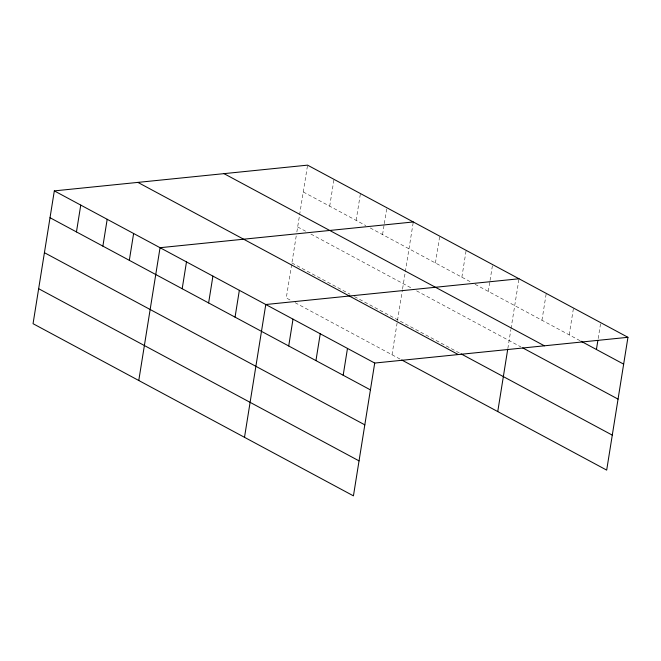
<?xml version="1.0" encoding="UTF-8"?>
<svg xmlns="http://www.w3.org/2000/svg" width="661" height="661" viewBox="0 0 661 661"><rect width="100%" height="100%" fill="white"/><g stroke="black" fill="none" stroke-linecap="round" stroke-linejoin="round"><path stroke-width="0.5" stroke-dasharray="3.31 2.48" d="M296.219 235.952L286.287 297.946L291.575 300.788M296.863 231.945L299.425 215.949M299.582 214.957L307.563 165.143M329.699 206.174L333.995 179.346M356.13 220.377L360.427 193.549M382.562 234.581L384.148 224.649M384.314 223.649L386.859 207.752M392.014 354.759L402.425 289.766M402.59 288.766L405.152 272.77M405.309 271.77L413.29 221.964M435.425 262.987L439.722 236.167M461.857 277.19L466.154 250.37M488.289 291.394L489.884 281.462M490.041 280.471L492.585 264.574M507.838 348.578L510.879 329.583M511.036 328.583L519.017 278.777M541.954 320.238L546.25 293.41M569.187 334.871L573.484 308.043M598.172 338.572L600.56 323.667M303.267 191.971L365.822 225.591M370.226 227.954L471.549 282.404M475.069 284.296L580.077 340.721M297.665 226.946L305.589 231.201M310.877 234.044L412.2 288.493M416.604 290.857L520.918 346.918M291.889 262.979L350.041 294.219M354.445 296.591L459.296 352.933M295.103 302.68L400.83 359.493"/><path stroke-width="0.99" d="M54.318 190.889L33.05 323.692L353.437 495.857L374.713 363.054L54.318 190.889L307.563 165.143L627.95 337.308L606.682 470.111L401.706 359.972M76.453 231.92L80.758 205.092M102.885 246.123L107.189 219.295M129.325 260.327L133.621 233.498M138.777 380.505L160.053 247.701L413.29 221.964M182.188 288.733L186.485 261.905M208.62 302.936L212.916 276.108M235.052 317.14L239.348 290.311M244.504 437.318L265.78 304.514L519.017 278.777M288.717 345.976L293.013 319.147M315.95 360.609L320.246 333.788M343.183 375.241L347.479 348.421M497.75 411.58L507.673 349.578M596.42 349.504L597.85 340.564M374.713 363.054L627.95 337.308M580.986 341.208L623.654 364.137M223.988 173.636L544.383 345.802M522.735 347.893L618.052 399.112M461.056 353.875L612.284 435.136M137.893 182.395L458.28 354.56M50.021 217.717L370.416 389.883M44.419 252.684L364.814 424.849M38.652 288.717L359.039 460.882"/></g></svg>
